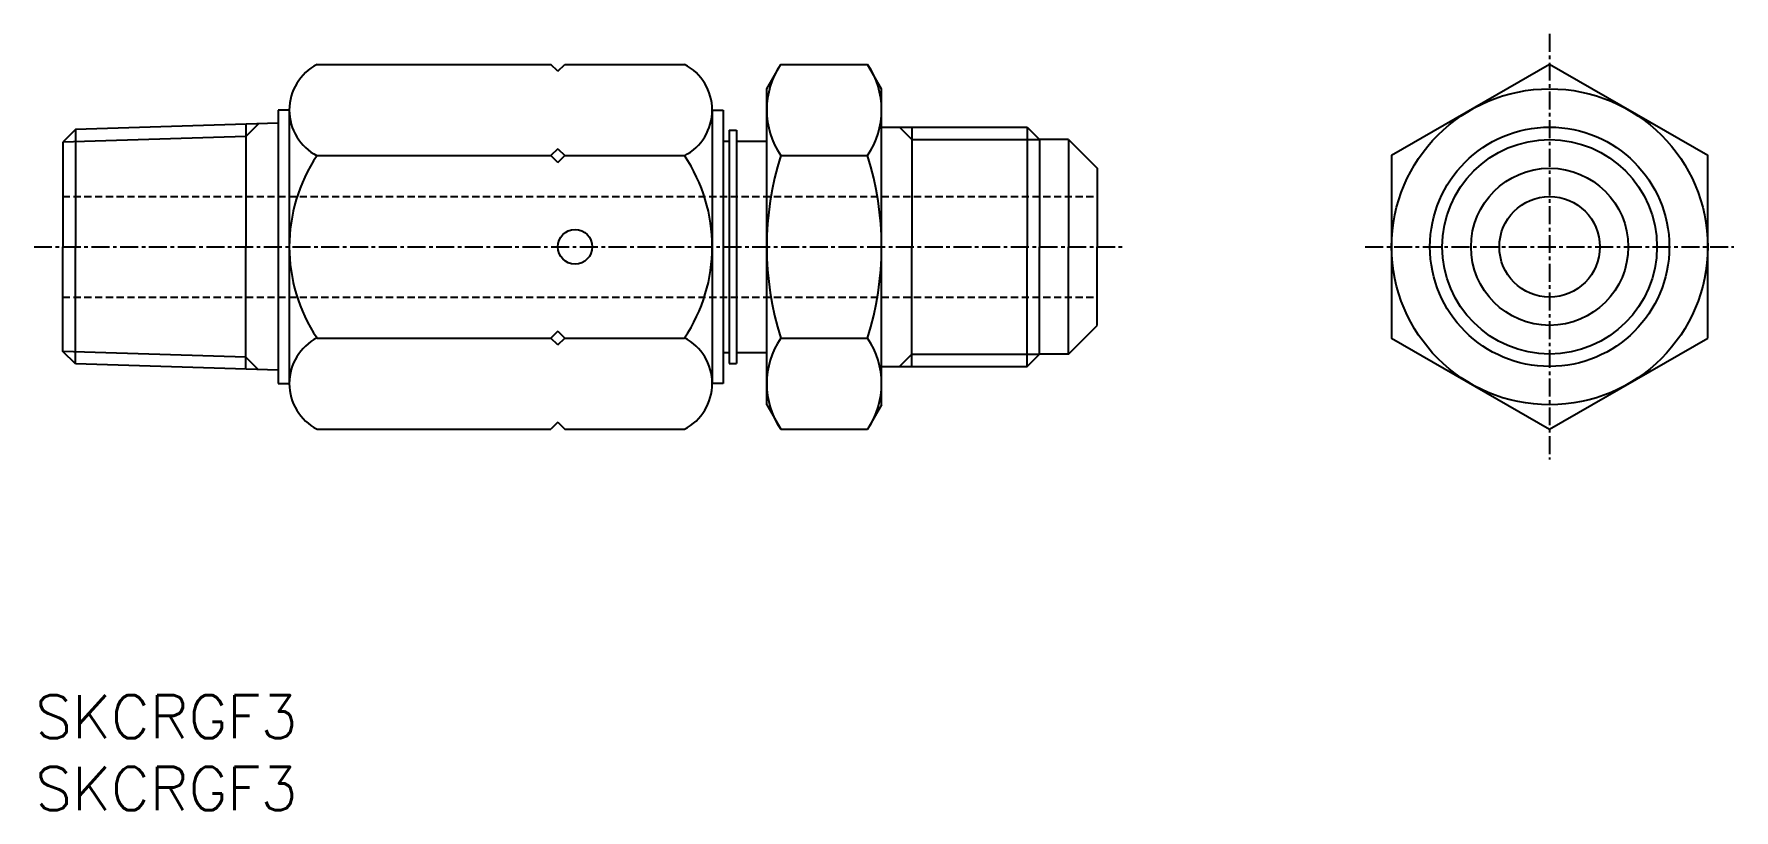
# Model space of a CAD drawing. Extents: x 87 to 205, y 76 to 130.
import ezdxf
from ezdxf.enums import TextEntityAlignment as Align

# ---------------------------------------------------------------- set-up
doc = ezdxf.new("R2010")
doc.units = 0
doc.linetypes.add('CENTER', pattern=[2, 1.25, -0.25, 0.25, -0.25])
doc.linetypes.add('DASHED', pattern=[0.75, 0.5, -0.25])
doc.layers.get('0').update_dxf_attribs({"linetype": 'CONTINUOUS'})
doc.layers.add('CENTER', color=1, linetype='CENTER')
doc.styles.get("Standard").update_dxf_attribs({"font": 'txt.shx', "bigfont": 'extfont.shx'})

msp = doc.modelspace()

# ---------------------------------------------------------------- linework, layer by layer
for p, q in [((106.32, 127.68), (122.6, 127.68)), ((123.08, 127.2), (122.6, 127.68)), ((123.08, 127.2), (123.56, 127.68)), ((123.56, 127.68), (131.9, 127.68)), ((103.62, 124.5), (103.62, 105.46)), ((104.39, 124.5), (103.62, 124.5)), ((104.39, 124.5), (104.39, 105.46)), ((133.83, 124.5), (133.83, 105.46)), ((133.83, 124.5), (134.6, 124.5)), ((134.6, 124.5), (134.6, 105.46)), ((89.5, 123.14), (88.62, 122.26)), ((103.62, 123.58), (89.5, 123.14)), ((89.5, 123.14), (89.5, 114.98)), ((101.37, 123.51), (101.37, 114.98)), ((135.01, 123.1), (135.01, 106.86)), ((135.01, 123.1), (135.51, 123.1)), ((135.51, 123.1), (135.51, 106.86)), ((145.62, 123.31), (155.76, 123.31)), ((147.72, 123.31), (147.72, 114.98)), ((155.76, 123.31), (155.76, 114.98)), ((155.76, 123.31), (156.62, 122.45)), ((88.62, 122.26), (88.62, 114.98)), ((134.6, 122.33), (135.01, 122.33)), ((135.51, 122.33), (137.62, 122.33)), ((156.62, 122.45), (156.62, 114.98)), ((158.62, 122.45), (156.62, 122.45)), ((158.62, 122.45), (158.62, 114.98)), ((158.62, 122.45), (160.62, 120.45)), ((106.32, 121.33), (122.6, 121.33)), ((123.08, 121.81), (122.6, 121.33)), ((123.08, 120.85), (122.6, 121.33)), ((123.08, 121.81), (123.56, 121.33)), ((123.08, 120.85), (123.56, 121.33)), ((123.56, 121.33), (131.9, 121.33)), ((160.62, 120.45), (160.62, 114.98)), ((88.62, 107.7), (88.62, 114.98)), ((89.5, 106.82), (89.5, 114.98)), ((101.37, 106.45), (101.37, 114.98)), ((147.72, 106.65), (147.72, 114.98)), ((155.76, 106.65), (155.76, 114.98)), ((156.62, 107.5), (156.62, 114.98)), ((158.62, 107.5), (158.62, 114.98)), ((160.62, 109.5), (160.62, 114.98)), ((123.08, 109.11), (122.6, 108.63)), ((123.08, 109.11), (123.56, 108.63)), ((158.62, 107.5), (160.62, 109.5)), ((89.5, 106.82), (88.62, 107.7)), ((106.32, 108.63), (122.6, 108.63)), ((123.08, 108.15), (122.6, 108.63)), ((123.08, 108.15), (123.56, 108.63)), ((123.56, 108.63), (131.9, 108.63)), ((103.62, 106.38), (89.5, 106.82)), ((134.6, 107.63), (135.01, 107.63)), ((135.01, 106.86), (135.51, 106.86)), ((135.51, 107.63), (137.62, 107.63)), ((145.62, 106.65), (155.76, 106.65)), ((155.76, 106.65), (156.62, 107.5)), ((158.62, 107.5), (156.62, 107.5)), ((103.62, 105.46), (104.39, 105.46)), ((134.6, 105.46), (133.83, 105.46)), ((106.32, 102.28), (122.6, 102.28)), ((123.08, 102.76), (122.6, 102.28)), ((123.08, 102.76), (123.56, 102.28)), ((123.56, 102.28), (131.9, 102.28))]:
    msp.add_line(p, q)
at = {"color": 7, "linetype": 'CONTINUOUS'}
for p, q in [((137.62, 125.98), (138.6, 127.68)), ((138.6, 127.68), (144.64, 127.68)), ((145.62, 125.98), (144.64, 127.68)), ((137.62, 103.98), (137.62, 125.98)), ((145.62, 103.98), (145.62, 125.98)), ((138.6, 121.33), (144.64, 121.33)), ((138.6, 108.63), (144.64, 108.63)), ((137.62, 103.98), (138.6, 102.28)), ((145.62, 103.98), (144.64, 102.28)), ((138.6, 102.28), (144.64, 102.28))]:
    msp.add_line(p, q, dxfattribs=at)
at = {"color": 3}
for p, q in [((102.25, 123.54), (101.37, 122.65)), ((146.86, 123.31), (147.72, 122.45)), ((101.37, 122.65), (88.62, 122.26)), ((147.72, 122.45), (156.62, 122.45)), ((101.37, 107.3), (88.62, 107.7)), ((102.25, 106.42), (101.37, 107.3)), ((146.86, 106.65), (147.72, 107.5)), ((147.72, 107.5), (156.62, 107.5))]:
    msp.add_line(p, q, dxfattribs=at)
at = {"color": 3, "linetype": 'DASHED'}
for p, q in [((88.62, 118.48), (160.62, 118.48)), ((88.62, 111.48), (160.62, 111.48))]:
    msp.add_line(p, q, dxfattribs=at)
at = {"color": 7, "linetype": 'CONTINUOUS'}
msp.add_lwpolyline([(203.12, 108.63), (203.12, 121.33), (192.12, 127.68), (181.12, 121.33), (181.12, 108.63), (192.12, 102.28)], close=True, dxfattribs=at)
for radius in [11, 8.33, 5.47, 3.5]:
    msp.add_circle((192.12, 114.98), radius, dxfattribs=at)
at = {"color": 3}
msp.add_circle((192.12, 114.98), 7.47, dxfattribs=at)
msp.add_circle((124.28, 114.98), 1.2)
for centre, radius, start, end in [((107.97, 124.5), 3.58, 117.4231, 242.5769), ((130.25, 124.5), 3.58, 297.4231, 62.5769), ((115.8, 114.98), 11.41, 146.1954, 213.8046), ((122.42, 114.98), 11.41, 326.1954, 33.8046), ((107.97, 105.46), 3.58, 117.4231, 242.5769), ((130.25, 105.46), 3.58, 297.4231, 62.5769)]:
    msp.add_arc(centre, radius, start, end)
at = {"color": 7, "linetype": 'CONTINUOUS'}
for centre, radius, start, end in [((143.24, 124.51), 5.62, 145.6158, 214.3842), ((140, 124.51), 5.62, 325.6158, 34.3842), ((158.64, 114.98), 21.02, 162.4121, 197.5879), ((124.6, 114.98), 21.02, 342.4121, 17.5879), ((143.24, 105.45), 5.62, 145.6158, 214.3842), ((140, 105.45), 5.62, 325.6158, 34.3842)]:
    msp.add_arc(centre, radius, start, end, dxfattribs=at)
at = {"layer": 'CENTER', "color": 1, "linetype": 'CENTER'}
for p, q in [((192.12, 129.8), (192.12, 100.16)), ((86.62, 114.98), (162.62, 114.98)), ((179.29, 114.98), (204.95, 114.98))]:
    msp.add_line(p, q, dxfattribs=at)

# ---------------------------------------------------------------- texts
at = {"color": 7, "linetype": 'CONTINUOUS'}
for p in [(86.7, 82.26), (86.7, 77.26)]:
    msp.add_text('SKCRGF3', height=3, dxfattribs=at).set_placement(p, align=Align.MIDDLE_LEFT)

doc.saveas('drawing.dxf')
